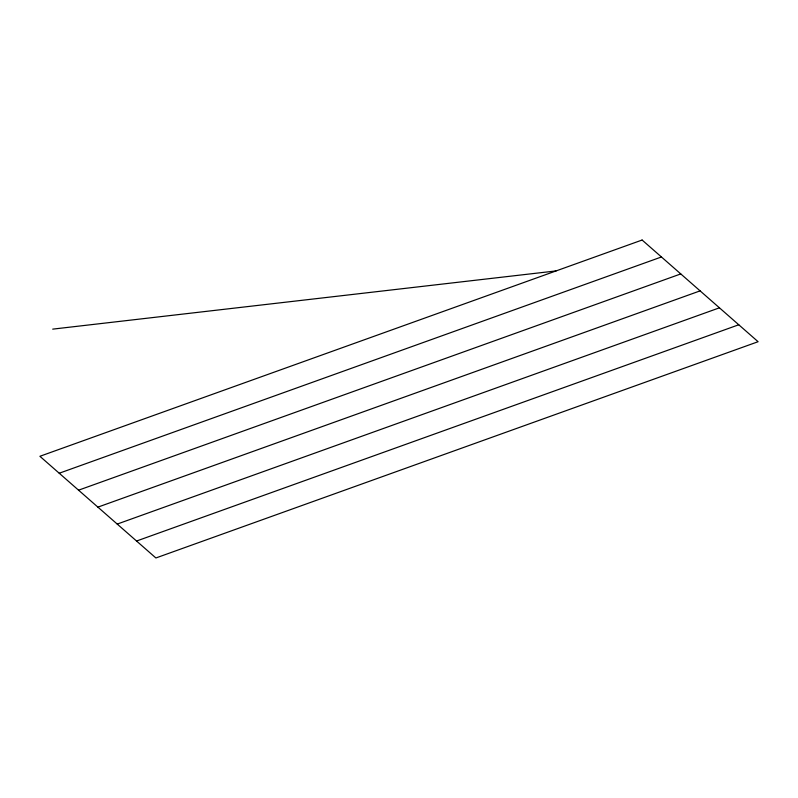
<?xml version="1.0" encoding="UTF-8"?>
<svg xmlns="http://www.w3.org/2000/svg" width="798" height="798" viewBox="0 0 798 798"><rect width="100%" height="100%" fill="white"/><g stroke="black" fill="none" stroke-linecap="round" stroke-linejoin="round"><path stroke-width="1.2" d="M59.232 473.234L661.442 256.976M78.563 490.181L680.774 273.923M97.895 507.129L700.105 290.871M117.226 524.077L719.437 307.819M136.558 541.024L738.768 324.766M52.698 329.135L556.086 270.921M642.111 240.028L39.9 456.286L155.889 557.972L758.1 341.714L642.111 240.028"/></g></svg>
